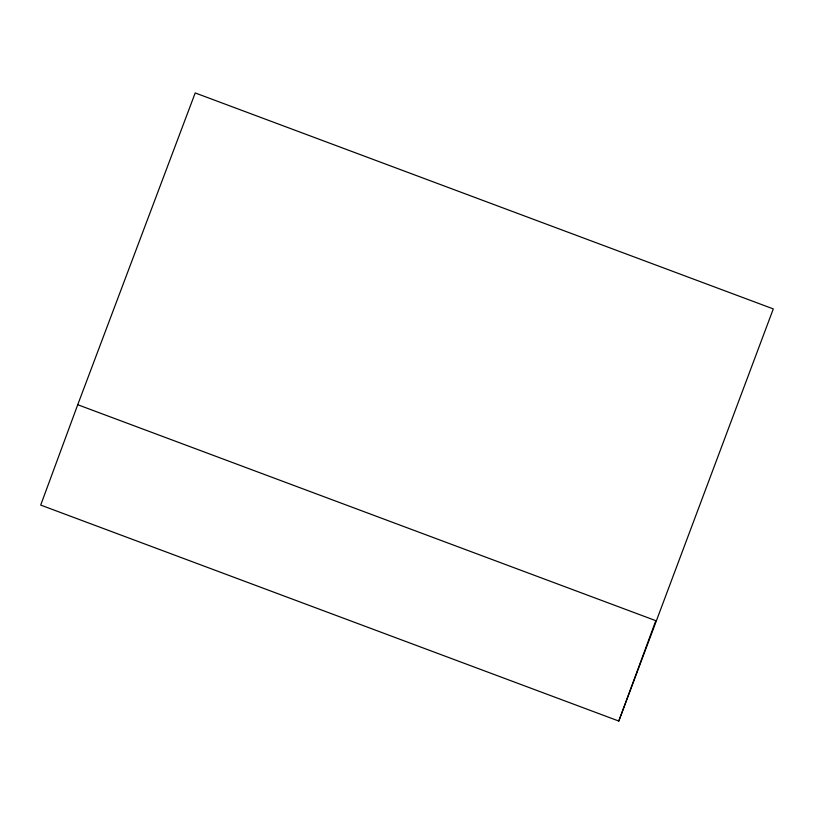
<?xml version="1.0" encoding="UTF-8"?>
<svg xmlns="http://www.w3.org/2000/svg" width="814" height="814" viewBox="0 0 814 814"><rect width="100%" height="100%" fill="white"/><g stroke="black" fill="none" stroke-linecap="round" stroke-linejoin="round"><path stroke-width="1.22" d="M77.737 404.721L40.7 505.087L618.793 721.051L773.3 308.913L195.207 92.949L77.737 404.721L655.83 620.675L618.793 721.051"/></g></svg>
